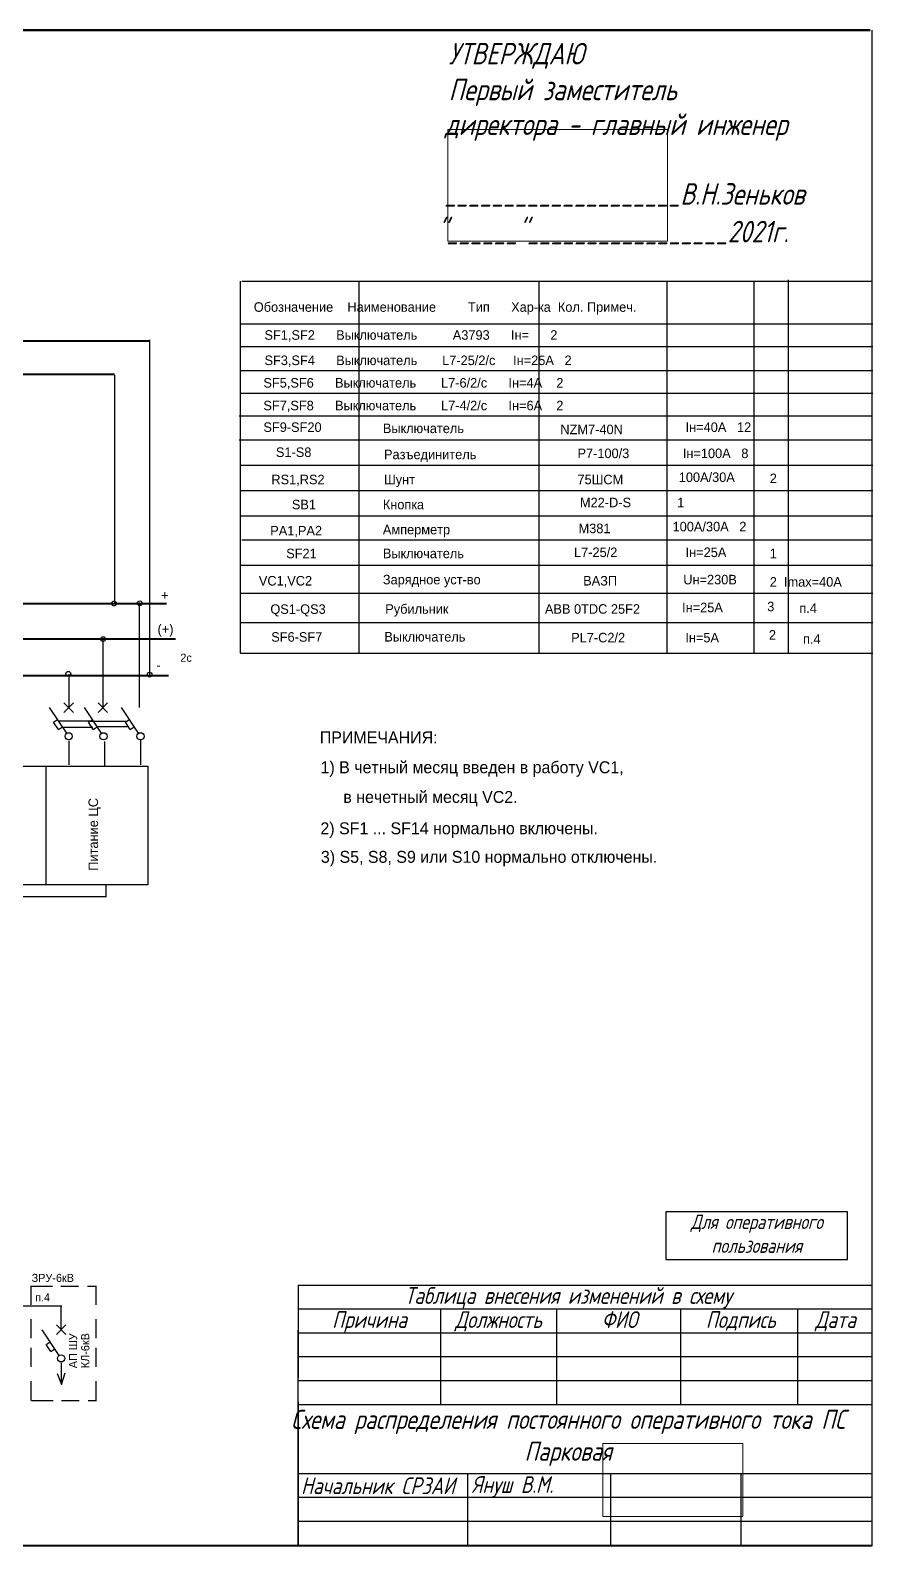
# Model space of a CAD drawing. Header units: millimetres. Extents: x 5 to 519, y 4 to 322.
# Drawn here: x 342.4 to 518.8, y 4.2 to 321.6 of the extents above; entities that cross this region are included whole.
import ezdxf

# ---------------------------------------------------------------- set-up
doc = ezdxf.new("R2010")
doc.units = ezdxf.units.MM
doc.layers.add('Разрывы', color=12, linetype='Continuous', lineweight=13)
doc.styles.add('eskdw', font='', dxfattribs={"oblique": 15})
doc.styles.get('eskdw').set_extended_font_data('GOST type A')
picture_1 = doc.add_image_def('image1.png', size_in_pixel=(701, 356))
picture_2 = doc.add_image_def('image2.png', size_in_pixel=(692, 361))

msp = doc.modelspace()

# ---------------------------------------------------------------- linework, layer by layer
at = {"lineweight": 50}
for p, q in [((9.95, 321.56), (399, 321.56)), ((518.3, 321.56), (271, 321.56))]:
    msp.add_line(p, q, dxfattribs=at)
at = {"lineweight": 30}
for p, q in [((518.72, 4.22), (518.72, 321.56)), ((386.43, 191.12), (386.43, 269.04)), ((386.71, 269.04), (518.72, 269.04)), ((411.29, 191.12), (411.29, 269.04)), ((449, 191.12), (449, 269.04)), ((475.82, 191.12), (475.82, 269.04)), ((493.98, 191.12), (493.98, 269.04)), ((501.24, 191.12), (501.24, 269.32)), ((386.43, 260.1), (518.84, 260.1)), ((367.39, 256.74), (367.39, 186.63)), ((386.43, 255.35), (518.84, 255.35)), ((360.02, 249.36), (360.02, 201.71)), ((386.43, 250.33), (518.84, 250.33)), ((386.43, 245.58), (518.84, 245.58)), ((386.15, 240.83), (518.56, 240.83)), ((386.15, 235.81), (518.56, 235.81)), ((386.43, 230.5), (518.84, 230.5)), ((386.43, 225.2), (518.84, 225.2)), ((386.43, 219.89), (518.84, 219.89)), ((386.71, 214.87), (518.72, 214.87)), ((386.43, 209.56), (518.84, 209.56)), ((386.43, 203.7), (518.84, 203.7)), ((365.3, 179.74), (365.3, 201.75)), ((386.43, 197.55), (518.84, 197.55)), ((357.62, 193.93), (357.62, 179.74)), ((386.43, 191.12), (518.84, 191.12)), ((350.46, 186.75), (350.46, 179.6)), ((348.48, 176.96), (354.94, 176.96)), ((349.08, 175.6), (355.5, 175.6)), ((354.77, 176.91), (362.8, 176.91)), ((356.38, 175.74), (362.8, 175.74)), ((350.47, 172.75), (350.47, 167.75)), ((357.93, 172.6), (357.93, 167.6)), ((365.46, 172.89), (365.46, 167.89)), ((345.64, 167.31), (345.64, 142.67)), ((365.46, 167.89), (365.46, 167.75)), ((195.63, 140.16), (358.4, 140.16)), ((358.33, 140.16), (358.33, 142.49)), ((342.55, 58.65), (342.55, 54.65)), ((342.55, 58.58), (347.07, 58.58)), ((348.82, 58.58), (352.47, 58.58)), ((354.37, 58.58), (356.12, 58.58)), ((356.12, 58.65), (356.12, 54.65)), ((40, 54.48), (349, 54.48)), ((348.88, 49.44), (348.88, 54.44)), ((348.97, 54.52), (348.97, 54.52)), ((342.55, 51.65), (342.55, 47.65)), ((356.12, 51.65), (356.12, 47.65)), ((342.55, 45.65), (342.55, 41.65)), ((356.12, 45.65), (356.12, 41.65)), ((348.97, 38.59), (348.97, 42.53)), ((342.55, 38.65), (342.55, 34.65)), ((348.01, 40.26), (348.96, 37.98)), ((348.96, 37.98), (349.71, 40.45)), ((356.12, 38.65), (356.12, 34.65)), ((348.96, 37.98), (348.96, 37.98)), ((342.69, 34.65), (347.22, 34.65)), ((348.97, 34.65), (352.62, 34.65)), ((354.52, 34.65), (356.27, 34.65))]:
    msp.add_line(p, q, dxfattribs=at)
at = {"lineweight": 40}
for p, q in [((291.13, 256.56), (367.39, 256.56)), ((291.13, 249.56), (360.02, 249.56)), ((192.73, 201.54), (370.95, 201.54)), ((192.73, 194.13), (372.83, 194.13)), ((192.73, 186.48), (371.35, 186.48)), ((9.95, 4.27), (518.72, 4.27))]:
    msp.add_line(p, q, dxfattribs=at)
at = {"lineweight": 30, "ltscale": 5}
for p, q in [((350.03, 174.34), (346.45, 179.72)), ((349.45, 180.72), (351.45, 178.72)), ((349.45, 178.72), (351.45, 180.72)), ((357.33, 174.34), (353.74, 179.72)), ((356.6, 180.72), (358.6, 178.72)), ((356.6, 178.72), (358.6, 180.72)), ((365.07, 174.34), (361.49, 179.72)), ((347.29, 176.66), (348.12, 177.22)), ((348.29, 175.16), (347.29, 176.66)), ((348.29, 175.16), (349.12, 175.72)), ((354.58, 176.66), (355.41, 177.22)), ((355.58, 175.16), (354.58, 176.66)), ((355.58, 175.16), (356.41, 175.72)), ((362.32, 176.66), (363.15, 177.22)), ((363.32, 175.16), (362.32, 176.66)), ((363.32, 175.16), (364.15, 175.72)), ((348.47, 44.06), (344.88, 49.44)), ((347.88, 50.44), (349.88, 48.44)), ((347.88, 48.44), (349.88, 50.44)), ((345.72, 46.38), (346.55, 46.94)), ((346.72, 44.88), (345.72, 46.38)), ((346.72, 44.88), (347.55, 45.44))]:
    msp.add_line(p, q, dxfattribs=at)
for p, q in [((513.56, 74.15), (475.49, 74.15)), ((475.49, 74.15), (475.49, 64.15)), ((513.56, 64.15), (513.56, 74.15)), ((513.56, 64.15), (513.56, 74.15)), ((475.49, 64.15), (513.56, 64.15)), ((398.5, 58.81), (398.5, 39.36)), ((398.5, 58.81), (518.5, 58.81)), ((398.5, 53.81), (518.5, 53.81)), ((428.38, 33.81), (428.38, 53.81)), ((452.72, 33.81), (452.72, 53.81)), ((478.67, 33.81), (478.67, 53.81)), ((503.19, 33.81), (503.19, 53.81)), ((398.5, 39.36), (398.5, 49.36)), ((398.5, 48.81), (518.5, 48.81)), ((398.5, 43.81), (518.5, 43.81)), ((398.5, 24.36), (398.5, 39.36)), ((398.5, 38.81), (518.5, 38.81)), ((398.5, 34.36), (398.5, 4.36)), ((398.5, 33.81), (518.5, 33.81)), ((398.5, 14.36), (398.5, 24.36)), ((398.5, 19.36), (518.5, 19.36)), ((433.95, 19.36), (433.95, 4.36)), ((463.95, 19.36), (463.95, 4.36)), ((491.22, 19.36), (491.22, 4.36)), ((398.5, 4.36), (398.5, 14.36)), ((398.5, 14.36), (518.5, 14.36)), ((398.5, 9.36), (518.5, 9.36))]:
    msp.add_line(p, q)
at = {"lineweight": 30}
msp.add_lwpolyline([(229.3, 167.45), (367.03, 167.45), (367.03, 142.61), (229.3, 142.61)], close=True, dxfattribs=at)
for centre, radius in [((359.94, 201.53), 0.5), ((365.33, 201.58), 0.5), ((357.66, 194.07), 0.5), ((350.37, 186.8), 0.5), ((367.39, 186.63), 0.5), ((350.45, 173.72), 0.75), ((357.74, 173.72), 0.75), ((365.49, 173.72), 0.75), ((348.88, 43.44), 0.75)]:
    msp.add_circle(centre, radius, dxfattribs=at)

# ---------------------------------------------------------------- texts
at = {"style": 'eskdw', "oblique": 15}
for s, height, p in [('УТВЕРЖДАЮ', 4.5, (430.04, 314.41)), ('Первый заместитель', 4.5, (430.04, 306.91)), ('директора - главный инженер ', 4.5, (429.23, 299.63)), ('____________________В.Н.Зеньков', 4.5, (429.19, 285.04)), ('"______"_________________2021г. ', 4.5, (427.57, 277.16)), ('Начальник СРЗАИ ', 3.5, (399.11, 15.02)), ('Януш В.М.', 3.5, (434.88, 15.27))]:
    msp.add_text(s, height=height, dxfattribs=at).set_placement(p)
at = {"lineweight": 30}
for s, height, p in [('Обозначение    Наименование         Тип      Хар-ка  Кол. Примеч.', 2, (389.22, 262.61)), ('SF1,SF2      Выключатель          А3793      Iн=      2', 2, (391.46, 256.75)), ('SF3,SF4      Выключатель       L7-25/2/c     Iн=25А   2', 2, (391.46, 251.45)), ('SF5,SF6      Выключатель       L7-6/2/c      Iн=4А    2', 2, (391.23, 246.74)), ('SF7,SF8      Выключатель       L7-4/2/c      Iн=6А    2', 2, (391.23, 241.98)), ('SF9-SF20      ', 2, (391.23, 237.45)), ('Выключатель       ', 2, (416.25, 237.21)), ('NZМ7-40N     ', 2, (453.43, 236.98)), ('Iн=40А   12', 2, (479.65, 237.45)), ('S1-S8', 2, (393.85, 232.21)), ('Разъединитель', 2, (416.49, 231.74)), ('Р7-100/3', 2, (457.01, 231.97)), ('Iн=100А   8', 2, (479.07, 231.97)), ('RS1,RS2', 2, (392.9, 226.49)), ('Шунт', 2, (416.49, 226.49)), ('75ШСМ', 2, (457.01, 226.49)), ('100А/30А', 2, (478.22, 226.97)), ('2', 2, (497.28, 226.73)), ('SВ1', 2, (397.19, 221.25)), ('Кнопка', 2, (416.25, 221.25)), ('М22-D-S             1', 2, (457.53, 221.68)), ('РА1,РА2', 2, (392.66, 215.77)), ('Амперметр', 2, (416.25, 216.01)), ('М381', 2, (457.24, 216.25)), ('100А/30А   2', 2, (476.93, 216.63)), ('SF21', 2, (396, 211.01)), ('Выключатель', 2, (416.25, 211.01)), ('L7-25/2', 2, (456.29, 211.25)), ('Iн=25А', 2, (479.65, 211.25)), ('1', 2, (497.28, 211.01)), ('VC1,VC2', 2, (390.28, 205.29)), ('Зарядное уст-во', 2, (416.25, 205.53)), ('ВАЗП', 2, (458.2, 205.29)), ('Uн=230В', 2, (479.17, 205.53)), ('2  Imах=40А', 2, (497.28, 205.05)), ('+', 2, (369.79, 202.25)), ('QS1-QS3', 2, (392.69, 199.35)), ('Рубильник', 2, (416.75, 199.38)), ('Iн=25А', 2, (478.92, 199.69)), ('3', 2, (496.75, 199.89)), ('п.4', 2, (503.47, 199.54)), ('(+)', 2, (369.06, 195.16)), ('SF6-SF7', 2, (392.87, 193.52)), ('Выключатель', 2, (416.56, 193.56)), ('PL7-C2/2', 2, (455.69, 193.38)), ('Iн=5А', 2, (479.6, 193.38)), ('2', 2, (497.1, 193.95)), ('п.4', 2, (504.24, 193.09)), ('2с', 1.7, (373.83, 189.32)), ('-', 2, (368.82, 187.63)), ('ПРИМЕЧАНИЯ:', 2.5, (403.04, 172.23)), ('1) В четный месяц введен в работу VC1,', 2.5, (403.2, 165.98)), ('ЗРУ-6кВ', 1.7, (342.69, 59.45)), ('п.4', 1.7, (343.42, 55.37))]:
    msp.add_text(s, height=height, dxfattribs=at).set_placement(p)
for s, p in [(' в нечетный месяц VC2.', (407.04, 159.76)), ('2) SF1 ... SF14 нормально включены.', (403.17, 153.2)), ('3) S5, S8, S9 или S10 нормально отключены.', (403.27, 147.22))]:
    msp.add_text(s, height=2.5).set_placement(p)
for s, height, p in [('Питание ЦС', 2, (356.6, 145.56)), ('АП ШУ', 1.7, (352.21, 41.39)), ('КЛ-6кВ', 1.7, (354.76, 41.39))]:
    msp.add_text(s, height=height, rotation=90, dxfattribs=at).set_placement(p)
at = {"lineweight": 30, "insert": (450.19, 201.38), "char_height": 2, "width": 26.6, "attachment_point": 1}
msp.add_mtext('ABB 0TDC 25F2', dxfattribs=at)
at = {"attachment_point": 1, "style": 'eskdw'}
for s, insert, char_height, width in [('\\pxqc;Для оперативного пользования', (478.11, 73.54), 3, 32.9128), ('\\pxqc;Таблица внесения изменений в схему', (393.79, 58.36), 3.5, 122.5425), ('\\pxqc;Схема распределения постоянного оперативного тока ПС Парковая', (393.79, 32.68), 4, 122.5425)]:
    msp.add_mtext(s, dxfattribs=dict(at, insert=insert, char_height=char_height, width=width))
at = {"char_height": 3.5, "attachment_point": 1, "style": 'eskdw'}
for s, insert in [('\\pxqc;Причина', (398.5, 53.32)), ('\\pxqc;Д{\\fGOST type A|b0|i0|c204|p34;олжно}сть', (425.52, 53.32)), ('\\pxqc;ФИО', (450.86, 53.32)), ('\\pxqc;{\\fGOST_type_A|b0|i0|c204|p2;Подпись}', (476.27, 53.32)), ('\\pxqc;Дата', (496.11, 53.32))]:
    msp.add_mtext_dynamic_manual_height_columns(s, width=29.879, gutter_width=12.5, heights=[0], dxfattribs=dict(at, insert=insert))

# ---------------------------------------------------------------- pictures from other files: only their frames are drawn
at = {"layer": 'Разрывы', "color": 7, "true_color": 0xffffff}
image = msp.add_image(picture_1, insert=(429.83, 277.42), size_in_units=(46.06, 23.39), dxfattribs=dict(at, brightness=0))
image.dxf.flags = 15
image = msp.add_image(picture_2, insert=(462.33, 10.34), size_in_units=(29.29, 15.28), dxfattribs=dict(at, brightness=0))
image.dxf.flags = 15

doc.saveas('drawing.dxf')
